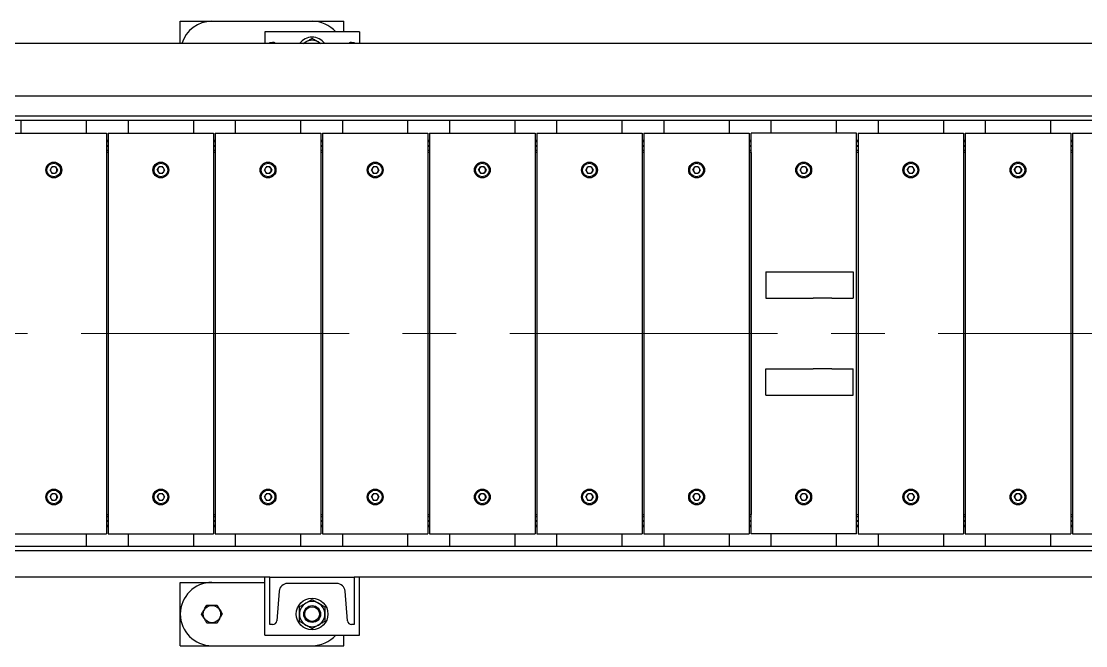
# Model space of a CAD drawing. Header units: millimetres. Extents: x 0 to 11880, y 0 to 8400.
# Drawn here: x 8862 to 9871, y 4482 to 5074 of the extents above; entities that cross this region are included whole.
import ezdxf

# ---------------------------------------------------------------- set-up
doc = ezdxf.new("R2010")
doc.units = ezdxf.units.MM
doc.header["$LTSCALE"] = 20
doc.linetypes.add('CENTERX2', pattern=[20.32, 12.7, -2.54, 2.54, -2.54])
doc.layers.add('ANNOTAZIONI', color=7, linetype='Continuous')

msp = doc.modelspace()

# ---------------------------------------------------------------- linework, layer by layer
at = {"color": 7, "linetype": 'Continuous', "lineweight": 25}
for p, q in [((9012.78, 5074.15), (9042.78, 5074.15)), ((9012.78, 5053.15), (9012.78, 5074.15)), ((9042.78, 5074.15), (9137.78, 5074.15)), ((9137.78, 5074.15), (9167.78, 5074.15)), ((9167.78, 5064.15), (9167.78, 5074.15)), ((9092.78, 5064.15), (9092.78, 5053.15)), ((9182.78, 5064.15), (9092.78, 5064.15)), ((9182.78, 5064.15), (9182.78, 5053.15)), ((10672.78, 5053.15), (6107.78, 5053.15)), ((9097.78, 5053.15), (9097.78, 5054.15)), ((9097.78, 5054.15), (9100.28, 5054.15)), ((9129.36, 5053.15), (9131.78, 5054.54)), ((9175.27, 5054.15), (9177.78, 5054.15)), ((9177.78, 5054.15), (9177.78, 5053.15)), ((10672.78, 5003.15), (6107.78, 5003.15)), ((10672.78, 4984.15), (6107.78, 4984.15)), ((10672.78, 4980.15), (6107.78, 4980.15)), ((8861.98, 4968.15), (8861.98, 4980.15)), ((8923.58, 4980.15), (8923.58, 4968.15)), ((8963.58, 4968.15), (8963.58, 4980.15)), ((9025.18, 4980.15), (9025.18, 4968.15)), ((9065.18, 4968.15), (9065.18, 4980.15)), ((9126.78, 4980.15), (9126.78, 4968.15)), ((9166.78, 4968.15), (9166.78, 4980.15)), ((9228.38, 4980.15), (9228.38, 4968.15)), ((9268.38, 4968.15), (9268.38, 4980.15)), ((9329.98, 4980.15), (9329.98, 4968.15)), ((9369.98, 4968.15), (9369.98, 4980.15)), ((9431.58, 4980.15), (9431.58, 4968.15)), ((9471.58, 4968.15), (9471.58, 4980.15)), ((9533.18, 4980.15), (9533.18, 4968.15)), ((9573.18, 4968.15), (9573.18, 4980.15)), ((9634.78, 4980.15), (9634.78, 4968.15)), ((9674.78, 4968.15), (9674.78, 4980.15)), ((9736.38, 4980.15), (9736.38, 4968.15)), ((9776.38, 4968.15), (9776.38, 4980.15)), ((9837.98, 4980.15), (9837.98, 4968.15)), ((8848.78, 4968.15), (8936.78, 4968.15)), ((8936.78, 4968.15), (8942.78, 4968.15)), ((8942.78, 4968.15), (8942.78, 4588.15)), ((8944.38, 4968.15), (8944.38, 4588.15)), ((8944.38, 4968.15), (8950.38, 4968.15)), ((8950.38, 4968.15), (9038.38, 4968.15)), ((9038.38, 4968.15), (9044.38, 4968.15)), ((9044.38, 4968.15), (9044.38, 4588.15)), ((9045.98, 4968.15), (9045.98, 4588.15)), ((9045.98, 4968.15), (9051.98, 4968.15)), ((9051.98, 4968.15), (9139.98, 4968.15)), ((9139.98, 4968.15), (9145.98, 4968.15)), ((9145.98, 4968.15), (9145.98, 4588.15)), ((9147.58, 4968.15), (9147.58, 4588.15)), ((9147.58, 4968.15), (9153.58, 4968.15)), ((9153.58, 4968.15), (9241.58, 4968.15)), ((9241.58, 4968.15), (9247.58, 4968.15)), ((9247.58, 4968.15), (9247.58, 4588.15)), ((9249.18, 4968.15), (9249.18, 4588.15)), ((9249.18, 4968.15), (9255.18, 4968.15)), ((9255.18, 4968.15), (9343.18, 4968.15)), ((9343.18, 4968.15), (9349.18, 4968.15)), ((9349.18, 4968.15), (9349.18, 4588.15)), ((9350.78, 4968.15), (9350.78, 4588.15)), ((9350.78, 4968.15), (9356.78, 4968.15)), ((9356.78, 4968.15), (9444.78, 4968.15)), ((9444.78, 4968.15), (9450.78, 4968.15)), ((9450.78, 4968.15), (9450.78, 4588.15)), ((9452.38, 4968.15), (9452.38, 4588.15)), ((9452.38, 4968.15), (9458.38, 4968.15)), ((9458.38, 4968.15), (9546.38, 4968.15)), ((9546.38, 4968.15), (9552.38, 4968.15)), ((9552.38, 4968.15), (9552.38, 4588.15)), ((9553.98, 4588.15), (9553.98, 4968.15)), ((9559.98, 4968.15), (9553.98, 4968.15)), ((9647.98, 4968.15), (9559.98, 4968.15)), ((9653.98, 4968.15), (9647.98, 4968.15)), ((9653.98, 4588.15), (9653.98, 4968.15)), ((9655.58, 4968.15), (9655.58, 4588.15)), ((9655.58, 4968.15), (9661.58, 4968.15)), ((9661.58, 4968.15), (9749.58, 4968.15)), ((9749.58, 4968.15), (9755.58, 4968.15)), ((9755.58, 4968.15), (9755.58, 4588.15)), ((9757.18, 4968.15), (9757.18, 4588.15)), ((9757.18, 4968.15), (9763.18, 4968.15)), ((9763.18, 4968.15), (9851.18, 4968.15)), ((9851.18, 4968.15), (9857.18, 4968.15)), ((9857.18, 4968.15), (9857.18, 4588.15)), ((9858.78, 4968.15), (9858.78, 4588.15)), ((9858.78, 4968.15), (9864.78, 4968.15)), ((9864.78, 4968.15), (9952.78, 4968.15)), ((8944.38, 4961.15), (8942.78, 4961.15)), ((8942.78, 4960.15), (8944.38, 4960.15)), ((9045.98, 4961.15), (9044.38, 4961.15)), ((9044.38, 4960.15), (9045.98, 4960.15)), ((9147.58, 4961.15), (9145.98, 4961.15)), ((9145.98, 4960.15), (9147.58, 4960.15)), ((9249.18, 4961.15), (9247.58, 4961.15)), ((9247.58, 4960.15), (9249.18, 4960.15)), ((9350.78, 4961.15), (9349.18, 4961.15)), ((9349.18, 4960.15), (9350.78, 4960.15)), ((9452.38, 4961.15), (9450.78, 4961.15)), ((9450.78, 4960.15), (9452.38, 4960.15)), ((9553.98, 4961.15), (9552.38, 4961.15)), ((9552.38, 4960.15), (9553.98, 4960.15)), ((9655.58, 4961.15), (9653.98, 4961.15)), ((9653.98, 4960.15), (9655.58, 4960.15)), ((9757.18, 4961.15), (9755.58, 4961.15)), ((9755.58, 4960.15), (9757.18, 4960.15)), ((9858.78, 4961.15), (9857.18, 4961.15)), ((9857.18, 4960.15), (9858.78, 4960.15)), ((8944.37, 4956.15), (8942.77, 4956.15)), ((8942.77, 4955.65), (8944.37, 4955.65)), ((8944.37, 4951.65), (8942.77, 4951.65)), ((8944.37, 4949.65), (8942.77, 4949.65)), ((8944.37, 4949.65), (8944.37, 4606.65)), ((9045.97, 4956.15), (9044.37, 4956.15)), ((9044.37, 4955.65), (9045.97, 4955.65)), ((9045.97, 4951.65), (9044.37, 4951.65)), ((9045.97, 4949.65), (9044.37, 4949.65)), ((9045.97, 4949.65), (9045.97, 4606.65)), ((9147.58, 4956.15), (9145.98, 4956.15)), ((9145.98, 4955.65), (9147.58, 4955.65)), ((9147.58, 4951.65), (9145.98, 4951.65)), ((9147.58, 4949.65), (9145.98, 4949.65)), ((9249.17, 4956.15), (9247.57, 4956.15)), ((9247.57, 4955.65), (9249.17, 4955.65)), ((9249.17, 4951.65), (9247.57, 4951.65)), ((9249.17, 4949.65), (9247.57, 4949.65)), ((9249.17, 4949.65), (9249.17, 4606.65)), ((9350.77, 4956.15), (9349.17, 4956.15)), ((9349.17, 4955.65), (9350.77, 4955.65)), ((9350.77, 4951.65), (9349.17, 4951.65)), ((9350.77, 4949.65), (9349.17, 4949.65)), ((9350.77, 4949.65), (9350.77, 4606.65)), ((9452.37, 4956.15), (9450.77, 4956.15)), ((9450.77, 4955.65), (9452.37, 4955.65)), ((9452.37, 4951.65), (9450.77, 4951.65)), ((9452.37, 4949.65), (9450.77, 4949.65)), ((9452.37, 4949.65), (9452.37, 4606.65)), ((9553.97, 4956.15), (9552.37, 4956.15)), ((9552.37, 4955.65), (9553.97, 4955.65)), ((9553.97, 4951.65), (9552.37, 4951.65)), ((9553.97, 4949.65), (9552.37, 4949.65)), ((9553.97, 4949.65), (9553.97, 4606.65)), ((9655.57, 4956.15), (9653.97, 4956.15)), ((9653.97, 4955.65), (9655.57, 4955.65)), ((9655.57, 4951.65), (9653.97, 4951.65)), ((9655.57, 4949.65), (9653.97, 4949.65)), ((9655.57, 4949.65), (9655.57, 4606.65)), ((9757.17, 4956.15), (9755.57, 4956.15)), ((9755.57, 4955.65), (9757.17, 4955.65)), ((9757.17, 4951.65), (9755.57, 4951.65)), ((9757.17, 4949.65), (9755.57, 4949.65)), ((9757.17, 4949.65), (9757.17, 4606.65)), ((9858.77, 4956.15), (9857.17, 4956.15)), ((9857.17, 4955.65), (9858.77, 4955.65)), ((9858.77, 4951.65), (9857.17, 4951.65)), ((9858.77, 4949.65), (9857.17, 4949.65)), ((9858.77, 4949.65), (9858.77, 4606.65)), ((8889.26, 4933.15), (8891.02, 4936.19)), ((8894.54, 4936.19), (8891.02, 4936.19)), ((8894.54, 4936.19), (8896.3, 4933.15)), ((8990.86, 4933.15), (8992.62, 4936.19)), ((8996.14, 4936.19), (8992.62, 4936.19)), ((8996.14, 4936.19), (8997.9, 4933.15)), ((9092.46, 4933.15), (9094.22, 4936.19)), ((9097.74, 4936.19), (9094.22, 4936.19)), ((9097.74, 4936.19), (9099.5, 4933.15)), ((9194.06, 4933.15), (9195.82, 4936.19)), ((9199.34, 4936.19), (9195.82, 4936.19)), ((9199.34, 4936.19), (9201.1, 4933.15)), ((9295.66, 4933.15), (9297.42, 4936.19)), ((9300.94, 4936.19), (9297.42, 4936.19)), ((9300.94, 4936.19), (9302.7, 4933.15)), ((9397.26, 4933.15), (9399.02, 4936.19)), ((9402.54, 4936.19), (9399.02, 4936.19)), ((9402.54, 4936.19), (9404.3, 4933.15)), ((9498.86, 4933.15), (9500.62, 4936.19)), ((9504.14, 4936.19), (9500.62, 4936.19)), ((9504.14, 4936.19), (9505.9, 4933.15)), ((9600.46, 4933.15), (9602.22, 4936.19)), ((9605.74, 4936.19), (9602.22, 4936.19)), ((9605.74, 4936.19), (9607.5, 4933.15)), ((9702.06, 4933.15), (9703.82, 4936.19)), ((9707.34, 4936.19), (9703.82, 4936.19)), ((9707.34, 4936.19), (9709.1, 4933.15)), ((9803.66, 4933.15), (9805.42, 4936.19)), ((9808.94, 4936.19), (9805.42, 4936.19)), ((9808.94, 4936.19), (9810.7, 4933.15)), ((8889.26, 4933.15), (8891.02, 4930.1)), ((8891.02, 4930.1), (8894.54, 4930.1)), ((8896.3, 4933.15), (8894.54, 4930.1)), ((8990.86, 4933.15), (8992.62, 4930.1)), ((8992.62, 4930.1), (8996.14, 4930.1)), ((8997.9, 4933.15), (8996.14, 4930.1)), ((9092.46, 4933.15), (9094.22, 4930.1)), ((9094.22, 4930.1), (9097.74, 4930.1)), ((9099.5, 4933.15), (9097.74, 4930.1)), ((9194.06, 4933.15), (9195.82, 4930.1)), ((9195.82, 4930.1), (9199.34, 4930.1)), ((9201.1, 4933.15), (9199.34, 4930.1)), ((9295.66, 4933.15), (9297.42, 4930.1)), ((9297.42, 4930.1), (9300.94, 4930.1)), ((9302.7, 4933.15), (9300.94, 4930.1)), ((9397.26, 4933.15), (9399.02, 4930.1)), ((9399.02, 4930.1), (9402.54, 4930.1)), ((9404.3, 4933.15), (9402.54, 4930.1)), ((9498.86, 4933.15), (9500.62, 4930.1)), ((9500.62, 4930.1), (9504.14, 4930.1)), ((9505.9, 4933.15), (9504.14, 4930.1)), ((9600.46, 4933.15), (9602.22, 4930.1)), ((9602.22, 4930.1), (9605.74, 4930.1)), ((9607.5, 4933.15), (9605.74, 4930.1)), ((9702.06, 4933.15), (9703.82, 4930.1)), ((9703.82, 4930.1), (9707.34, 4930.1)), ((9709.1, 4933.15), (9707.34, 4930.1)), ((9803.66, 4933.15), (9805.42, 4930.1)), ((9805.42, 4930.1), (9808.94, 4930.1)), ((9810.7, 4933.15), (9808.94, 4930.1)), ((9568.14, 4836.65), (9568.14, 4811.65)), ((9568.14, 4836.65), (9612.94, 4836.65)), ((9612.94, 4836.65), (9630.69, 4836.65)), ((9630.69, 4836.65), (9650.92, 4836.65)), ((9650.92, 4836.65), (9650.92, 4811.65)), ((9568.14, 4811.65), (9612.94, 4811.65)), ((9630.69, 4811.65), (9612.94, 4811.65)), ((9630.69, 4811.65), (9650.92, 4811.65)), ((9568.14, 4719.65), (9568.14, 4744.65)), ((9568.14, 4744.65), (9612.94, 4744.65)), ((9630.69, 4744.65), (9612.94, 4744.65)), ((9630.69, 4744.65), (9650.92, 4744.65)), ((9650.92, 4719.65), (9650.92, 4744.65)), ((9568.14, 4719.65), (9612.94, 4719.65)), ((9612.94, 4719.65), (9630.69, 4719.65)), ((9630.69, 4719.65), (9650.92, 4719.65)), ((8889.26, 4623.15), (8891.02, 4626.19)), ((8889.26, 4623.15), (8891.02, 4620.1)), ((8894.54, 4626.19), (8891.02, 4626.19)), ((8894.54, 4626.19), (8896.3, 4623.15)), ((8896.3, 4623.15), (8894.54, 4620.1)), ((8990.86, 4623.15), (8992.62, 4626.19)), ((8990.86, 4623.15), (8992.62, 4620.1)), ((8996.14, 4626.19), (8992.62, 4626.19)), ((8996.14, 4626.19), (8997.9, 4623.15)), ((8997.9, 4623.15), (8996.14, 4620.1)), ((9092.46, 4623.15), (9094.22, 4626.19)), ((9092.46, 4623.15), (9094.22, 4620.1)), ((9097.74, 4626.19), (9094.22, 4626.19)), ((9097.74, 4626.19), (9099.5, 4623.15)), ((9099.5, 4623.15), (9097.74, 4620.1)), ((9194.06, 4623.15), (9195.82, 4626.19)), ((9194.06, 4623.15), (9195.82, 4620.1)), ((9199.34, 4626.19), (9195.82, 4626.19)), ((9199.34, 4626.19), (9201.1, 4623.15)), ((9201.1, 4623.15), (9199.34, 4620.1)), ((9295.66, 4623.15), (9297.42, 4626.19)), ((9295.66, 4623.15), (9297.42, 4620.1)), ((9300.94, 4626.19), (9297.42, 4626.19)), ((9300.94, 4626.19), (9302.7, 4623.15)), ((9302.7, 4623.15), (9300.94, 4620.1)), ((9397.26, 4623.15), (9399.02, 4626.19)), ((9397.26, 4623.15), (9399.02, 4620.1)), ((9402.54, 4626.19), (9399.02, 4626.19)), ((9402.54, 4626.19), (9404.3, 4623.15)), ((9404.3, 4623.15), (9402.54, 4620.1)), ((9498.86, 4623.15), (9500.62, 4626.19)), ((9498.86, 4623.15), (9500.62, 4620.1)), ((9504.14, 4626.19), (9500.62, 4626.19)), ((9504.14, 4626.19), (9505.9, 4623.15)), ((9505.9, 4623.15), (9504.14, 4620.1)), ((9600.46, 4623.15), (9602.22, 4626.19)), ((9600.46, 4623.15), (9602.22, 4620.1)), ((9605.74, 4626.19), (9602.22, 4626.19)), ((9605.74, 4626.19), (9607.5, 4623.15)), ((9607.5, 4623.15), (9605.74, 4620.1)), ((9702.06, 4623.15), (9703.82, 4626.19)), ((9702.06, 4623.15), (9703.82, 4620.1)), ((9707.34, 4626.19), (9703.82, 4626.19)), ((9707.34, 4626.19), (9709.1, 4623.15)), ((9709.1, 4623.15), (9707.34, 4620.1)), ((9803.66, 4623.15), (9805.42, 4626.19)), ((9803.66, 4623.15), (9805.42, 4620.1)), ((9808.94, 4626.19), (9805.42, 4626.19)), ((9808.94, 4626.19), (9810.7, 4623.15)), ((9810.7, 4623.15), (9808.94, 4620.1)), ((8891.02, 4620.1), (8894.54, 4620.1)), ((8992.62, 4620.1), (8996.14, 4620.1)), ((9094.22, 4620.1), (9097.74, 4620.1)), ((9195.82, 4620.1), (9199.34, 4620.1)), ((9297.42, 4620.1), (9300.94, 4620.1)), ((9399.02, 4620.1), (9402.54, 4620.1)), ((9500.62, 4620.1), (9504.14, 4620.1)), ((9602.22, 4620.1), (9605.74, 4620.1)), ((9703.82, 4620.1), (9707.34, 4620.1)), ((9805.42, 4620.1), (9808.94, 4620.1)), ((8942.77, 4606.65), (8944.37, 4606.65)), ((8942.77, 4604.65), (8944.37, 4604.65)), ((9044.37, 4606.65), (9045.97, 4606.65)), ((9044.37, 4604.65), (9045.97, 4604.65)), ((9145.98, 4606.65), (9147.58, 4606.65)), ((9145.98, 4604.65), (9147.58, 4604.65)), ((9247.57, 4606.65), (9249.17, 4606.65)), ((9247.57, 4604.65), (9249.17, 4604.65)), ((9349.17, 4606.65), (9350.77, 4606.65)), ((9349.17, 4604.65), (9350.77, 4604.65)), ((9450.77, 4606.65), (9452.37, 4606.65)), ((9450.77, 4604.65), (9452.37, 4604.65)), ((9552.37, 4606.65), (9553.97, 4606.65)), ((9552.37, 4604.65), (9553.97, 4604.65)), ((9653.97, 4606.65), (9655.57, 4606.65)), ((9653.97, 4604.65), (9655.57, 4604.65)), ((9755.57, 4606.65), (9757.17, 4606.65)), ((9755.57, 4604.65), (9757.17, 4604.65)), ((9857.17, 4606.65), (9858.77, 4606.65)), ((9857.17, 4604.65), (9858.77, 4604.65)), ((8944.37, 4600.65), (8942.77, 4600.65)), ((8942.77, 4600.15), (8944.37, 4600.15)), ((8944.38, 4596.15), (8942.78, 4596.15)), ((8942.78, 4595.15), (8944.38, 4595.15)), ((9045.97, 4600.65), (9044.37, 4600.65)), ((9044.37, 4600.15), (9045.97, 4600.15)), ((9045.98, 4596.15), (9044.38, 4596.15)), ((9044.38, 4595.15), (9045.98, 4595.15)), ((9147.58, 4600.65), (9145.98, 4600.65)), ((9145.98, 4600.15), (9147.58, 4600.15)), ((9147.58, 4596.15), (9145.98, 4596.15)), ((9145.98, 4595.15), (9147.58, 4595.15)), ((9249.17, 4600.65), (9247.57, 4600.65)), ((9247.57, 4600.15), (9249.17, 4600.15)), ((9249.18, 4596.15), (9247.58, 4596.15)), ((9247.58, 4595.15), (9249.18, 4595.15)), ((9350.77, 4600.65), (9349.17, 4600.65)), ((9349.17, 4600.15), (9350.77, 4600.15)), ((9350.78, 4596.15), (9349.18, 4596.15)), ((9349.18, 4595.15), (9350.78, 4595.15)), ((9452.37, 4600.65), (9450.77, 4600.65)), ((9450.77, 4600.15), (9452.37, 4600.15)), ((9452.38, 4596.15), (9450.78, 4596.15)), ((9450.78, 4595.15), (9452.38, 4595.15)), ((9553.97, 4600.65), (9552.37, 4600.65)), ((9552.37, 4600.15), (9553.97, 4600.15)), ((9553.98, 4596.15), (9552.38, 4596.15)), ((9552.38, 4595.15), (9553.98, 4595.15)), ((9655.57, 4600.65), (9653.97, 4600.65)), ((9653.97, 4600.15), (9655.57, 4600.15)), ((9655.58, 4596.15), (9653.98, 4596.15)), ((9653.98, 4595.15), (9655.58, 4595.15)), ((9757.17, 4600.65), (9755.57, 4600.65)), ((9755.57, 4600.15), (9757.17, 4600.15)), ((9757.18, 4596.15), (9755.58, 4596.15)), ((9755.58, 4595.15), (9757.18, 4595.15)), ((9858.77, 4600.65), (9857.17, 4600.65)), ((9857.17, 4600.15), (9858.77, 4600.15)), ((9858.78, 4596.15), (9857.18, 4596.15)), ((9857.18, 4595.15), (9858.78, 4595.15)), ((8848.78, 4588.15), (8936.78, 4588.15)), ((8923.58, 4588.15), (8923.58, 4576.15)), ((8936.78, 4588.15), (8942.78, 4588.15)), ((8944.38, 4588.15), (8950.38, 4588.15)), ((8950.38, 4588.15), (9038.38, 4588.15)), ((8963.58, 4576.15), (8963.58, 4588.15)), ((9025.18, 4588.15), (9025.18, 4576.15)), ((9038.38, 4588.15), (9044.38, 4588.15)), ((9045.98, 4588.15), (9051.98, 4588.15)), ((9051.98, 4588.15), (9139.98, 4588.15)), ((9065.18, 4576.15), (9065.18, 4588.15)), ((9126.78, 4588.15), (9126.78, 4576.15)), ((9139.98, 4588.15), (9145.98, 4588.15)), ((9147.58, 4588.15), (9153.58, 4588.15)), ((9153.58, 4588.15), (9241.58, 4588.15)), ((9166.78, 4576.15), (9166.78, 4588.15)), ((9228.38, 4588.15), (9228.38, 4576.15)), ((9241.58, 4588.15), (9247.58, 4588.15)), ((9249.18, 4588.15), (9255.18, 4588.15)), ((9255.18, 4588.15), (9343.18, 4588.15)), ((9268.38, 4576.15), (9268.38, 4588.15)), ((9329.98, 4588.15), (9329.98, 4576.15)), ((9343.18, 4588.15), (9349.18, 4588.15)), ((9350.78, 4588.15), (9356.78, 4588.15)), ((9356.78, 4588.15), (9444.78, 4588.15)), ((9369.98, 4576.15), (9369.98, 4588.15)), ((9431.58, 4588.15), (9431.58, 4576.15)), ((9444.78, 4588.15), (9450.78, 4588.15)), ((9452.38, 4588.15), (9458.38, 4588.15)), ((9458.38, 4588.15), (9546.38, 4588.15)), ((9471.58, 4576.15), (9471.58, 4588.15)), ((9533.18, 4588.15), (9533.18, 4576.15)), ((9546.38, 4588.15), (9552.38, 4588.15)), ((9559.98, 4588.15), (9553.98, 4588.15)), ((9647.98, 4588.15), (9559.98, 4588.15)), ((9573.18, 4576.15), (9573.18, 4588.15)), ((9634.78, 4588.15), (9634.78, 4576.15)), ((9653.98, 4588.15), (9647.98, 4588.15)), ((9655.58, 4588.15), (9661.58, 4588.15)), ((9661.58, 4588.15), (9749.58, 4588.15)), ((9674.78, 4576.15), (9674.78, 4588.15)), ((9736.38, 4588.15), (9736.38, 4576.15)), ((9749.58, 4588.15), (9755.58, 4588.15)), ((9757.18, 4588.15), (9763.18, 4588.15)), ((9763.18, 4588.15), (9851.18, 4588.15)), ((9776.38, 4576.15), (9776.38, 4588.15)), ((9837.98, 4588.15), (9837.98, 4576.15)), ((9851.18, 4588.15), (9857.18, 4588.15)), ((9858.78, 4588.15), (9864.78, 4588.15)), ((9864.78, 4588.15), (9952.78, 4588.15)), ((10672.78, 4576.15), (6107.78, 4576.15)), ((10672.78, 4572.15), (6107.78, 4572.15)), ((9097.78, 4547.15), (7682.78, 4547.15)), ((9092.78, 4492.15), (9092.78, 4547.15)), ((9097.78, 4547.15), (9177.78, 4547.15)), ((9097.78, 4502.15), (9097.78, 4547.15)), ((10592.78, 4547.15), (9177.78, 4547.15)), ((9177.78, 4547.15), (9177.78, 4502.15)), ((9182.78, 4492.15), (9182.78, 4547.15)), ((9012.78, 4482.15), (9012.78, 4542.15)), ((9012.78, 4542.15), (9042.78, 4542.15)), ((9042.78, 4542.15), (9092.78, 4542.15)), ((9106.51, 4533.78), (9104.27, 4505.83)), ((9161.07, 4541.15), (9114.48, 4541.15)), ((9171.28, 4505.83), (9169.05, 4533.78)), ((9100.28, 4502.15), (9097.78, 4502.15)), ((9177.78, 4502.15), (9175.27, 4502.15)), ((9092.78, 4492.15), (9182.78, 4492.15)), ((9167.78, 4482.15), (9167.78, 4492.15)), ((9012.78, 4482.15), (9042.78, 4482.15)), ((9042.78, 4482.15), (9137.78, 4482.15)), ((9137.78, 4482.15), (9167.78, 4482.15))]:
    msp.add_line(p, q, dxfattribs=at)
at = {"color": 7, "linetype": 'Continuous', "lineweight": 25, "flags": 128}
for points in [[(9129.84, 5053.15), (9130.47, 5053.67), (9131.78, 5054.54)], [(9143.78, 5054.54), (9145.08, 5053.67), (9145.71, 5053.15)]]:
    msp.add_lwpolyline(points, dxfattribs=at)
at = {"color": 7, "linetype": 'Continuous', "lineweight": 25}
for centre, radius in [((8892.78, 4933.15), 7.5), ((8892.78, 4933.15), 6.5), ((8994.38, 4933.15), 7.5), ((8994.38, 4933.15), 6.5), ((9095.98, 4933.15), 7.5), ((9095.98, 4933.15), 6.5), ((9197.58, 4933.15), 7.5), ((9197.58, 4933.15), 6.5), ((9299.18, 4933.15), 7.5), ((9299.18, 4933.15), 6.5), ((9400.78, 4933.15), 7.5), ((9400.78, 4933.15), 6.5), ((9502.38, 4933.15), 7.5), ((9502.38, 4933.15), 6.5), ((9603.98, 4933.15), 7.5), ((9603.98, 4933.15), 6.5), ((9705.58, 4933.15), 7.5), ((9705.58, 4933.15), 6.5), ((9807.18, 4933.15), 7.5), ((9807.18, 4933.15), 6.5), ((8892.78, 4623.15), 7.5), ((8892.78, 4623.15), 6.5), ((8994.38, 4623.15), 7.5), ((8994.38, 4623.15), 6.5), ((9095.98, 4623.15), 7.5), ((9095.98, 4623.15), 6.5), ((9197.58, 4623.15), 7.5), ((9197.58, 4623.15), 6.5), ((9299.18, 4623.15), 7.5), ((9299.18, 4623.15), 6.5), ((9400.78, 4623.15), 7.5), ((9400.78, 4623.15), 6.5), ((9502.38, 4623.15), 7.5), ((9502.38, 4623.15), 6.5), ((9603.98, 4623.15), 7.5), ((9603.98, 4623.15), 6.5), ((9705.58, 4623.15), 7.5), ((9705.58, 4623.15), 6.5), ((9807.18, 4623.15), 7.5), ((9807.18, 4623.15), 6.5), ((9137.78, 4512.15), 15), ((9042.78, 4512.15), 8.23), ((9137.78, 4512.15), 8), ((9137.78, 4512.15), 7)]:
    msp.add_circle(centre, radius, dxfattribs=at)
for centre, radius, start, end in [((9042.78, 5044.15), 30, 90, 162.5424), ((9137.78, 5044.15), 30, 41.81031, 90), ((9137.78, 5044.15), 15, 36.8699, 143.1301), ((9100.28, 5050.15), 4, 48.59038, 90), ((9137.78, 5044.15), 12, 60, 120), ((9175.27, 5050.15), 4, 90, 131.40962), ((8892.78, 4933.15), 3.05, 90, 150), ((8892.78, 4933.15), 3.05, 30, 90), ((8994.38, 4933.15), 3.05, 90, 150), ((8994.38, 4933.15), 3.05, 30, 90), ((9095.98, 4933.15), 3.05, 90, 150), ((9095.98, 4933.15), 3.05, 30, 90), ((9197.58, 4933.15), 3.05, 90, 150), ((9197.58, 4933.15), 3.05, 30, 90), ((9299.18, 4933.15), 3.05, 90, 150), ((9299.18, 4933.15), 3.05, 30, 90), ((9400.78, 4933.15), 3.05, 90, 150), ((9400.78, 4933.15), 3.05, 30, 90), ((9502.38, 4933.15), 3.05, 90, 150), ((9502.38, 4933.15), 3.05, 30, 90), ((9603.98, 4933.15), 3.05, 90, 150), ((9603.98, 4933.15), 3.05, 30, 90), ((9705.58, 4933.15), 3.05, 90, 150), ((9705.58, 4933.15), 3.05, 30, 90), ((9807.18, 4933.15), 3.05, 90, 150), ((9807.18, 4933.15), 3.05, 30, 90), ((8892.78, 4933.15), 3.05, 150, 210), ((8892.78, 4933.15), 3.05, 210, 270), ((8892.78, 4933.15), 3.05, 270, 330), ((8892.78, 4933.15), 3.05, 330, 30), ((8994.38, 4933.15), 3.05, 150, 210), ((8994.38, 4933.15), 3.05, 210, 270), ((8994.38, 4933.15), 3.05, 270, 330), ((8994.38, 4933.15), 3.05, 330, 30), ((9095.98, 4933.15), 3.05, 150, 210), ((9095.98, 4933.15), 3.05, 210, 270), ((9095.98, 4933.15), 3.05, 270, 330), ((9095.98, 4933.15), 3.05, 330, 30), ((9197.58, 4933.15), 3.05, 150, 210), ((9197.58, 4933.15), 3.05, 210, 270), ((9197.58, 4933.15), 3.05, 270, 330), ((9197.58, 4933.15), 3.05, 330, 30), ((9299.18, 4933.15), 3.05, 150, 210), ((9299.18, 4933.15), 3.05, 210, 270), ((9299.18, 4933.15), 3.05, 270, 330), ((9299.18, 4933.15), 3.05, 330, 30), ((9400.78, 4933.15), 3.05, 150, 210), ((9400.78, 4933.15), 3.05, 210, 270), ((9400.78, 4933.15), 3.05, 270, 330), ((9400.78, 4933.15), 3.05, 330, 30), ((9502.38, 4933.15), 3.05, 150, 210), ((9502.38, 4933.15), 3.05, 210, 270), ((9502.38, 4933.15), 3.05, 270, 330), ((9502.38, 4933.15), 3.05, 330, 30), ((9603.98, 4933.15), 3.05, 150, 210), ((9603.98, 4933.15), 3.05, 210, 270), ((9603.98, 4933.15), 3.05, 270, 330), ((9603.98, 4933.15), 3.05, 330, 30), ((9705.58, 4933.15), 3.05, 150, 210), ((9705.58, 4933.15), 3.05, 210, 270), ((9705.58, 4933.15), 3.05, 270, 330), ((9705.58, 4933.15), 3.05, 330, 30), ((9807.18, 4933.15), 3.05, 150, 210), ((9807.18, 4933.15), 3.05, 210, 270), ((9807.18, 4933.15), 3.05, 270, 330), ((9807.18, 4933.15), 3.05, 330, 30), ((8892.78, 4623.15), 3.05, 150, 210), ((8892.78, 4623.15), 3.05, 90, 150), ((8892.78, 4623.15), 3.05, 30, 90), ((8892.78, 4623.15), 3.05, 330, 30), ((8994.38, 4623.15), 3.05, 150, 210), ((8994.38, 4623.15), 3.05, 90, 150), ((8994.38, 4623.15), 3.05, 30, 90), ((8994.38, 4623.15), 3.05, 330, 30), ((9095.98, 4623.15), 3.05, 150, 210), ((9095.98, 4623.15), 3.05, 90, 150), ((9095.98, 4623.15), 3.05, 30, 90), ((9095.98, 4623.15), 3.05, 330, 30), ((9197.58, 4623.15), 3.05, 150, 210), ((9197.58, 4623.15), 3.05, 90, 150), ((9197.58, 4623.15), 3.05, 30, 90), ((9197.58, 4623.15), 3.05, 330, 30), ((9299.18, 4623.15), 3.05, 150, 210), ((9299.18, 4623.15), 3.05, 90, 150), ((9299.18, 4623.15), 3.05, 30, 90), ((9299.18, 4623.15), 3.05, 330, 30), ((9400.78, 4623.15), 3.05, 150, 210), ((9400.78, 4623.15), 3.05, 90, 150), ((9400.78, 4623.15), 3.05, 30, 90), ((9400.78, 4623.15), 3.05, 330, 30), ((9502.38, 4623.15), 3.05, 150, 210), ((9502.38, 4623.15), 3.05, 90, 150), ((9502.38, 4623.15), 3.05, 30, 90), ((9502.38, 4623.15), 3.05, 330, 30), ((9603.98, 4623.15), 3.05, 150, 210), ((9603.98, 4623.15), 3.05, 90, 150), ((9603.98, 4623.15), 3.05, 30, 90), ((9603.98, 4623.15), 3.05, 330, 30), ((9705.58, 4623.15), 3.05, 150, 210), ((9705.58, 4623.15), 3.05, 90, 150), ((9705.58, 4623.15), 3.05, 30, 90), ((9705.58, 4623.15), 3.05, 330, 30), ((9807.18, 4623.15), 3.05, 150, 210), ((9807.18, 4623.15), 3.05, 90, 150), ((9807.18, 4623.15), 3.05, 30, 90), ((9807.18, 4623.15), 3.05, 330, 30), ((8892.78, 4623.15), 3.05, 210, 270), ((8892.78, 4623.15), 3.05, 270, 330), ((8994.38, 4623.15), 3.05, 210, 270), ((8994.38, 4623.15), 3.05, 270, 330), ((9095.98, 4623.15), 3.05, 210, 270), ((9095.98, 4623.15), 3.05, 270, 330), ((9197.58, 4623.15), 3.05, 210, 270), ((9197.58, 4623.15), 3.05, 270, 330), ((9299.18, 4623.15), 3.05, 210, 270), ((9299.18, 4623.15), 3.05, 270, 330), ((9400.78, 4623.15), 3.05, 210, 270), ((9400.78, 4623.15), 3.05, 270, 330), ((9502.38, 4623.15), 3.05, 210, 270), ((9502.38, 4623.15), 3.05, 270, 330), ((9603.98, 4623.15), 3.05, 210, 270), ((9603.98, 4623.15), 3.05, 270, 330), ((9705.58, 4623.15), 3.05, 210, 270), ((9705.58, 4623.15), 3.05, 270, 330), ((9807.18, 4623.15), 3.05, 210, 270), ((9807.18, 4623.15), 3.05, 270, 330), ((9042.78, 4512.15), 30, 90, 180), ((9114.48, 4533.15), 8, 90, 175.43), ((9161.07, 4533.15), 8, 4.57, 90), ((9137.78, 4512.15), 12, 120, 180), ((9137.78, 4512.15), 12, 60, 120), ((9137.78, 4512.15), 12, 0, 60), ((9042.78, 4512.15), 30, 180, 270), ((9137.78, 4512.15), 12, 180, 240), ((9137.78, 4512.15), 12, 300, 0), ((9100.28, 4506.15), 4, 270, 355.43), ((9175.27, 4506.15), 4, 184.57, 270), ((9137.78, 4512.15), 12, 240, 300), ((9137.78, 4512.15), 30, 270, 318.18969)]:
    msp.add_arc(centre, radius, start, end, dxfattribs=at)
for points, knots in [([(9131.78, 5054.54), (9131.92, 5054.62), (9132.99, 5055.24), (9135.03, 5056.41), (9136.85, 5057.47), (9137.78, 5058)], [0, 0, 0, 0, 0.07009856, 0.53078884, 1, 1, 1, 1]), ([(9137.78, 5058), (9138.75, 5057.44), (9140.72, 5056.3), (9142.75, 5055.13), (9143.78, 5054.54)], [0, 0, 0, 0, 0.495458, 1, 1, 1, 1]), ([(9143.78, 5054.54), (9143.92, 5054.46), (9144.73, 5053.99), (9145.53, 5053.53), (9146.19, 5053.15)], [0, 0, 0, 0, 0.1762536, 1, 1, 1, 1]), ([(9125.78, 4519.07), (9126.75, 4519.64), (9128.72, 4520.77), (9130.75, 4521.95), (9131.78, 4522.54)], [0, 0, 0, 0, 0.495458, 1, 1, 1, 1]), ([(9131.78, 4522.54), (9131.92, 4522.62), (9132.99, 4523.24), (9135.03, 4524.41), (9136.85, 4525.47), (9137.78, 4526)], [0, 0, 0, 0, 0.0700986, 0.5307888, 1, 1, 1, 1]), ([(9137.78, 4526), (9138.75, 4525.44), (9140.72, 4524.3), (9142.75, 4523.13), (9143.78, 4522.54)], [0, 0, 0, 0, 0.495458, 1, 1, 1, 1]), ([(9143.78, 4522.54), (9143.92, 4522.46), (9144.99, 4521.83), (9147.03, 4520.66), (9148.85, 4519.61), (9149.78, 4519.07)], [0, 0, 0, 0, 0.07009856, 0.53078884, 1, 1, 1, 1]), ([(9032.96, 4512.15), (9033.39, 4512.88), (9034.25, 4514.38), (9035.52, 4516.59), (9036.74, 4518.7), (9037.49, 4519.99), (9037.87, 4520.65)], [0, 0, 0, 0, 0.2646049, 0.5349477, 0.7653431, 1, 1, 1, 1]), ([(9037.87, 4503.65), (9037.44, 4504.38), (9036.58, 4505.88), (9035.31, 4508.09), (9034.09, 4510.2), (9033.34, 4511.49), (9032.96, 4512.15)], [0, 0, 0, 0, 0.2646049, 0.5349477, 0.7653431, 1, 1, 1, 1]), ([(9037.87, 4520.65), (9039.05, 4520.65), (9041.03, 4520.65), (9043.94, 4520.65), (9046.03, 4520.65), (9047.27, 4520.65), (9047.68, 4520.65)], [0, 0, 0, 0, 0.3642607, 0.6135447, 0.8695509, 1, 1, 1, 1]), ([(9047.68, 4520.65), (9048.11, 4519.91), (9048.97, 4518.42), (9050.25, 4516.21), (9051.47, 4514.09), (9052.21, 4512.8), (9052.59, 4512.15)], [0, 0, 0, 0, 0.2646049, 0.5349477, 0.7653431, 1, 1, 1, 1]), ([(9052.59, 4512.15), (9052.16, 4511.41), (9051.3, 4509.92), (9050.03, 4507.71), (9048.81, 4505.59), (9048.06, 4504.3), (9047.68, 4503.65)], [0, 0, 0, 0, 0.2646049, 0.5349477, 0.7653431, 1, 1, 1, 1]), ([(9125.78, 4512.15), (9125.78, 4512.78), (9125.78, 4515.12), (9125.78, 4517.4), (9125.78, 4519.07)], [0, 0, 0, 0, 0.2686336, 1, 1, 1, 1]), ([(9125.78, 4505.22), (9125.78, 4505.8), (9125.78, 4508.06), (9125.78, 4510.4), (9125.78, 4512.15)], [0, 0, 0, 0, 0.2575513, 1, 1, 1, 1]), ([(9149.78, 4519.07), (9149.78, 4517.4), (9149.78, 4515.12), (9149.78, 4512.78), (9149.78, 4512.15)], [0, 0, 0, 0, 0.7313664, 1, 1, 1, 1]), ([(9149.78, 4512.15), (9149.78, 4510.4), (9149.78, 4508.06), (9149.78, 4505.8), (9149.78, 4505.22)], [0, 0, 0, 0, 0.7424487, 1, 1, 1, 1]), ([(9047.68, 4503.65), (9047.27, 4503.65), (9046.05, 4503.65), (9043.96, 4503.65), (9041.05, 4503.65), (9039.05, 4503.65), (9037.87, 4503.65)], [0, 0, 0, 0, 0.1304497, 0.3800433, 0.6357378, 1, 1, 1, 1]), ([(9131.78, 4501.75), (9131.63, 4501.84), (9130.56, 4502.46), (9128.53, 4503.63), (9126.7, 4504.69), (9125.78, 4505.22)], [0, 0, 0, 0, 0.07009856, 0.53078884, 1, 1, 1, 1]), ([(9149.78, 4505.22), (9148.8, 4504.66), (9146.83, 4503.52), (9144.8, 4502.35), (9143.78, 4501.75)], [0, 0, 0, 0, 0.495458, 1, 1, 1, 1]), ([(9137.78, 4498.29), (9136.8, 4498.85), (9134.83, 4499.99), (9132.8, 4501.16), (9131.78, 4501.75)], [0, 0, 0, 0, 0.495458, 1, 1, 1, 1]), ([(9143.78, 4501.75), (9143.63, 4501.67), (9142.56, 4501.05), (9140.53, 4499.88), (9138.7, 4498.82), (9137.78, 4498.29)], [0, 0, 0, 0, 0.0700986, 0.5307888, 1, 1, 1, 1])]:
    msp.add_open_spline(points, degree=3, knots=knots, dxfattribs=at)
at = {"layer": 'ANNOTAZIONI', "linetype": 'CENTERX2', "lineweight": 18}
msp.add_line((5667.6, 4778.15), (11134, 4778.15), dxfattribs=at)

doc.saveas('drawing.dxf')
